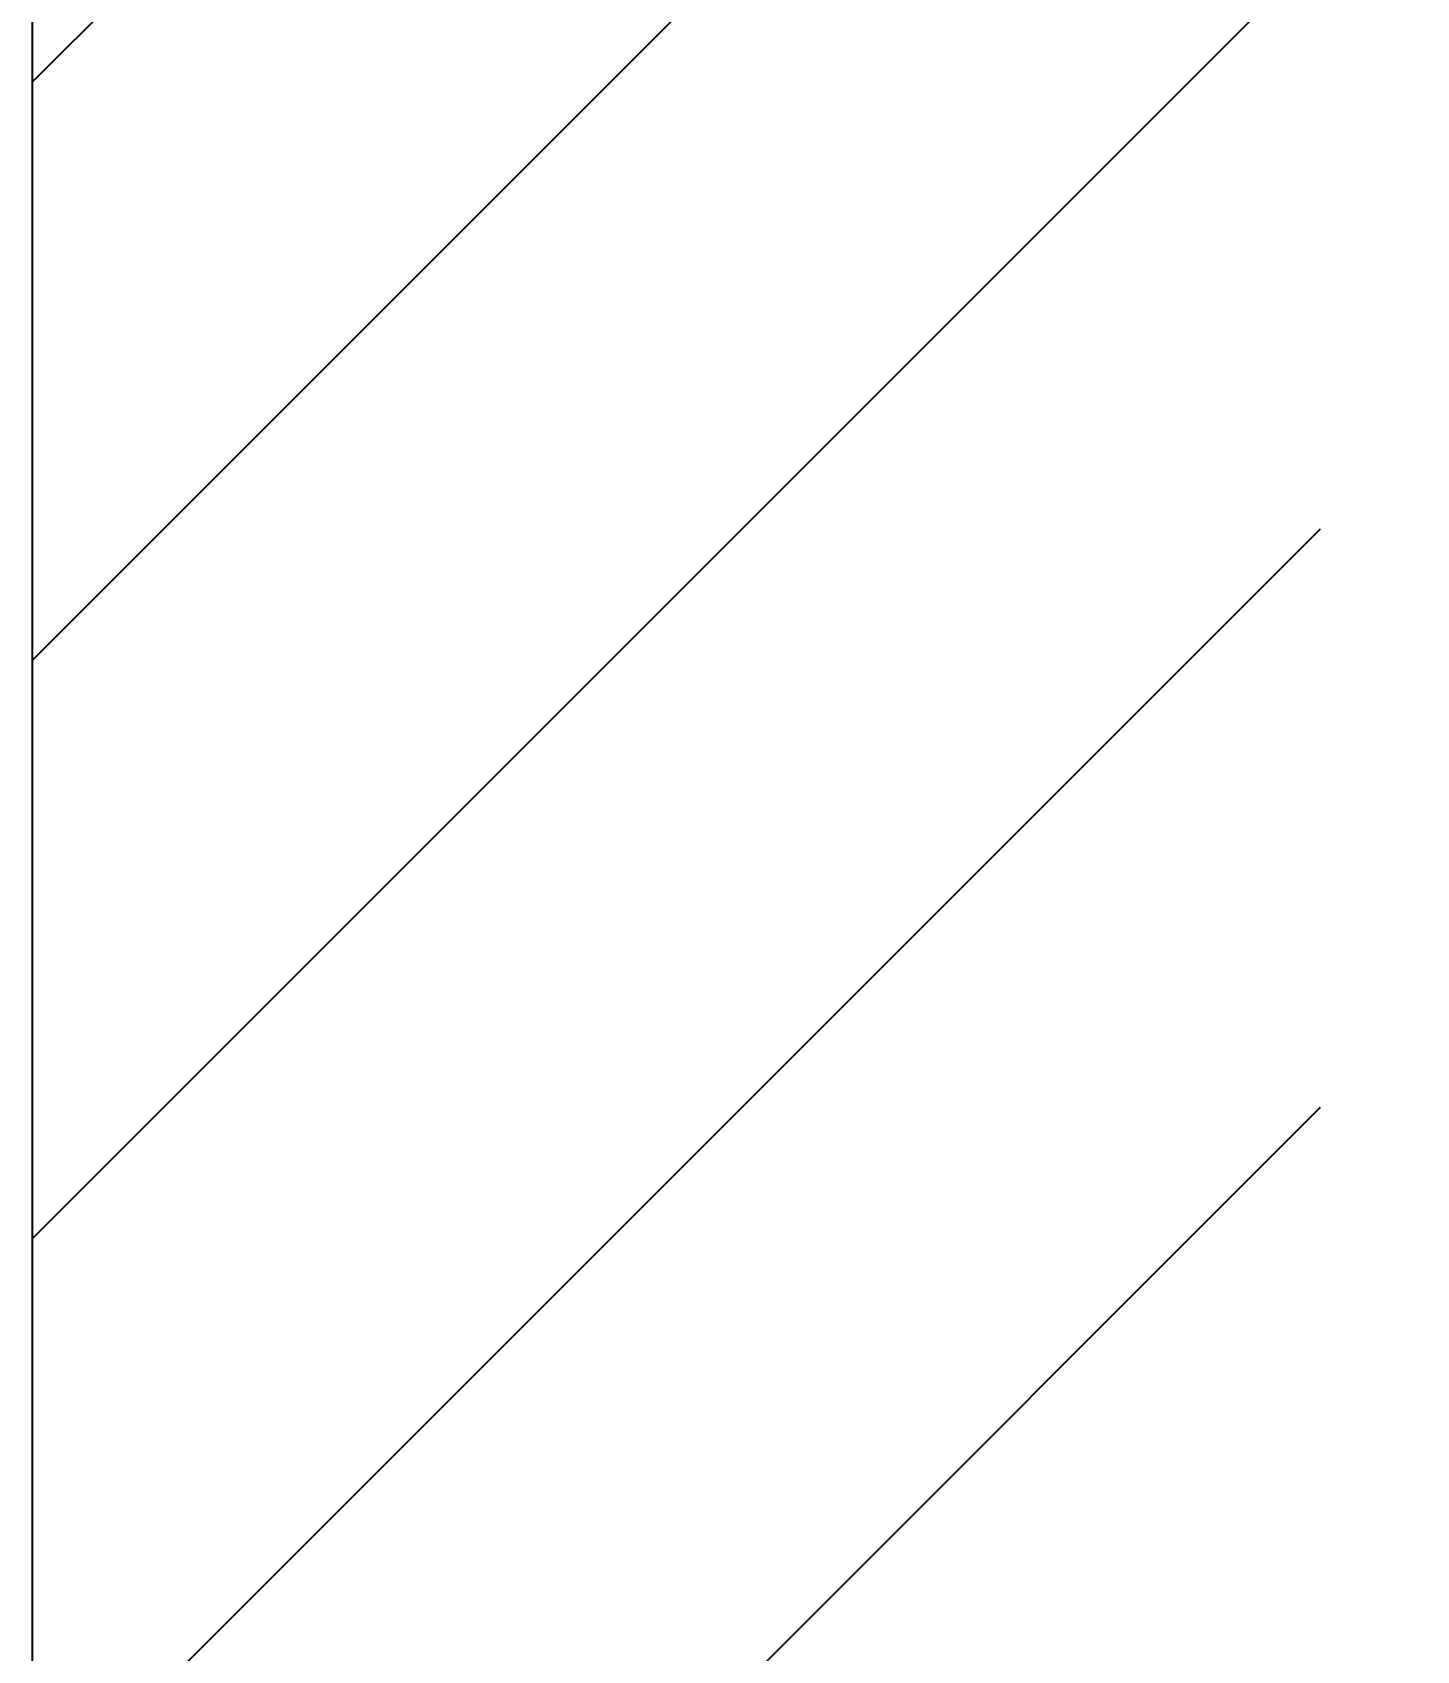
# Model space of a CAD drawing. Header units: millimetres. Extents: x 11618 to 13994, y -5897 to -2537.
# Drawn here: x 13534.9 to 13588.6, y -4770.5 to -4707.7 of the extents above; entities that cross this region are included whole.
import ezdxf

# ---------------------------------------------------------------- set-up
doc = ezdxf.new("R2010")
doc.units = ezdxf.units.MM
doc.layers.add('DIM', color=3, linetype='Continuous', lineweight=13)
doc.layers.add('hatch', color=2, linetype='Continuous')
doc.styles.get("Standard").update_dxf_attribs({"font": 'arial.ttf'})
doc.dimstyles.get("Standard").update_dxf_attribs({"dimtxt": 0.18, "dimasz": 0.18, "dimexe": 0.18, "dimexo": 0.0625, "dimgap": 0.09, "dimtad": 0, "dimtih": 1, "dimtoh": 1, "dimdec": 1, "dimdsep": 46, "dimtxsty": 'Standard', "dimcen": 0.09, "dimadec": 0, "dimazin": 0, "dimtfac": 1, "dimtdec": 1, "dimtofl": 0, "dimtmove": 0, "dimatfit": 3, "dimfxl": 1, "dimtolj": 1, "dimtzin": 0, "dimarcsym": 0})

# ---------------------------------------------------------------- blocks, each defined once
blk = doc.blocks.new('*D32')
at = {"layer": 'Defpoints', "color": 0, "transparency": 16777216}
for p in [(13723.078, -4678.241), (13723.078, -4678.241), (13583.429, -4821.241)]:
    blk.add_point(p, dxfattribs=at)
at = {"layer": 'DIM', "color": 0, "lineweight": -2, "transparency": 16777216}
for p, q in [((13723.14, -4678.241), (13723.258, -4678.241)), ((13723.078, -4696.241), (13723.078, -4735.545)), ((13723.078, -4803.241), (13723.078, -4763.938)), ((13583.491, -4821.241), (13723.258, -4821.241))]:
    blk.add_line(p, q, dxfattribs=at)
at = {"layer": 'DIM', "color": 0, "transparency": 16777216}
for points in [[(13720.078, -4696.241), (13726.078, -4696.241), (13723.078, -4678.241)], [(13720.078, -4803.241), (13726.078, -4803.241), (13723.078, -4821.241)]]:
    blk.add_solid(points, dxfattribs=at)
at = {"layer": 'DIM', "color": 3, "transparency": 16777216, "insert": (13723.078, -4749.741), "char_height": 18, "attachment_point": 5}
blk.add_mtext('\\A1;143', dxfattribs=at)

msp = doc.modelspace()

# ---------------------------------------------------------------- hatches: boundary and pattern name
at = {"layer": 'hatch'}
h = msp.add_hatch(dxfattribs=at)
h.set_pattern_fill('ANSI31', color=256, scale=5)
h.set_pattern_definition([(45, (-1601.865, 0), (-11.22532, 11.22532), [])])
h.paths.add_polyline_path([(13534.892, -5533.88), (13584.892, -5533.88), (13584.892, -3463.314), (13534.892, -3463.314)])

# ---------------------------------------------------------------- linework, layer by layer
msp.add_line((13534.892, -5533.88), (13534.892, -3391.899))
at = {"linetype": 'Continuous', "lineweight": 18, "extrusion": (-1, -2.22045e-16, 0)}
msp.add_line((13534.892, -4809.732), (13534.892, -4682.274), dxfattribs=at)

# ---------------------------------------------------------------- dimensions: what is measured, and where the dimension line sits
at = {"layer": 'DIM', "color": 3}
dim = msp.add_linear_dim(base=(13723.078, -4678.241), p1=(13583.429, -4821.241), p2=(13723.078, -4678.241), angle=90, text='143', dimstyle='Standard', override={"dimtxt": 18, "dimasz": 18, "dimgap": 5, "dimclrt": 3}, dxfattribs=at)
dim.commit()
dim.dimension.update_dxf_attribs({"geometry": '*D32', "text_midpoint": (13723.078, -4749.741)})

doc.saveas('drawing.dxf')
